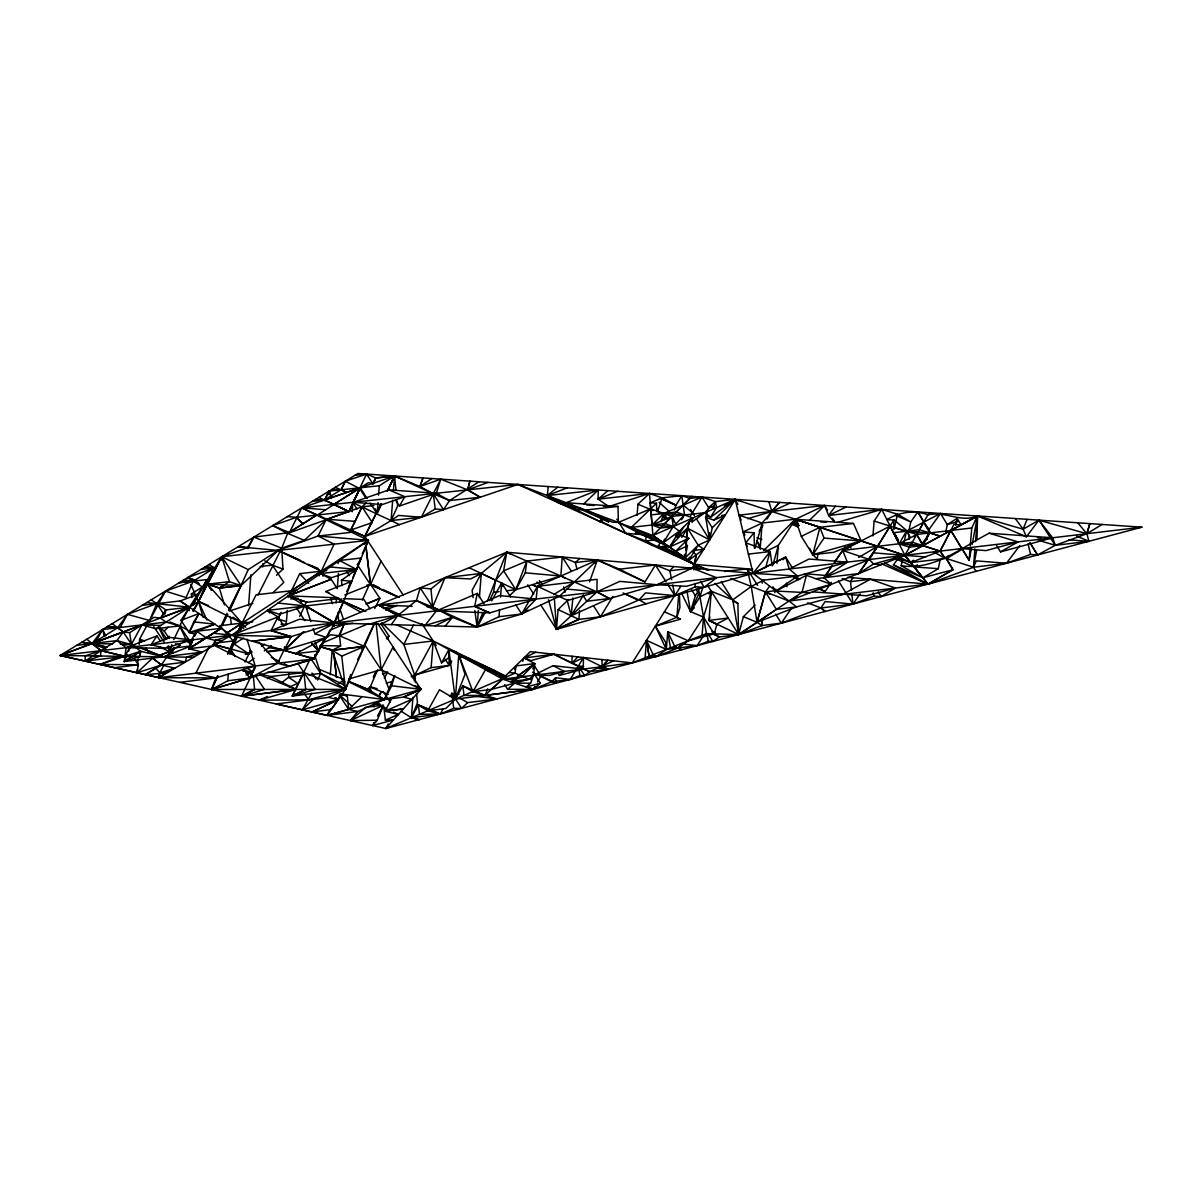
<?xml version="1.0" encoding="UTF-8"?>
<svg xmlns="http://www.w3.org/2000/svg" width="1202" height="1202" viewBox="0 0 1202 1202"><rect width="100%" height="100%" fill="white"/><g stroke="black" fill="none" stroke-linecap="round" stroke-linejoin="round"><path stroke-width="1.5" d="M847.726 577.336L927.869 584.097L608.317 669.304L602.022 666.704L602.052 659.567M893.777 528.97L893.852 520.09L886.866 519.595C898.886 512.322 914.617 509.528 927.869 514.877C944.847 510.595 960.353 523.08 977.572 516.019L950.812 530.488M637.06 515.418L637.931 504.209L649.456 493.481L608.783 506.553L598.115 499.146L598.22 489.965L547.286 495.555L548.262 486.555M976.926 539.488L977.572 515.943L1141.9 527.182L927.944 584.172L904.881 555.324L881.742 509.408L649.471 493.466L652.926 535.506L694.32 564.339L699.744 569.417M601.706 666.163L608.317 669.304L589.686 671.633L571.836 663.324L572.182 656.262M246.996 639.194L255.17 665.968L215.804 677.913L211.582 689.497L249.746 678.063L277.707 663.264L289.051 666.314L313.962 658.861L334.787 623.042L334.967 620.262L334.757 623.102L305.593 605.973L278.023 603.043M321.34 644.077L314.007 658.846L231.46 635.302L368.428 540.404L343.532 601.541L267.415 610.391L277.962 616.881L271.126 630.614L299.448 619.225L334.787 623.057L477.074 627.053L521.698 613.982L537.489 586.321L560.868 576.043L562.22 556.992L506.733 552.229L334.802 622.982L291.064 636.639L252.315 641.252L291.064 636.624L284.198 650.357L314.007 658.831L318.635 650.928L311.513 643.1L318.605 650.898L323.188 640.891M142.257 605.312L180.105 600.955L231.34 635.227L158.754 677.612L60.1 655.481L92.118 643.536L117.676 627.775L123.19 631.936L131.484 644.257L140.664 651.259L139.778 656.532L124.948 656.337L100.983 650.658L85.267 655.826L85.057 661.1L100.577 656.022L100.983 650.658L116.955 640.621L123.19 631.936L129.591 632.688L154.006 617.347L160.347 618.068L189.435 607.205L189.135 610.766M137.328 669.198L137.058 672.759L161.564 665.022L185.168 662.182L186.58 657.133L202.282 652.19L188.924 648.719L191.358 639.96L196.662 631.23L214.842 624.199L193.838 621.825L189.12 632.537L195.671 634.356M137.599 665.653L138.155 658.561M139.252 644.362L139.657 639.043L147.14 625.145M207.781 580.566L207.51 584.127L211.597 590.302L207.48 584.127L214.632 567.915L221.799 556.706L301.732 507.845L394.557 475.992L419.964 486.51L433.276 493.827L449.503 500.573L480.229 497.222L467.623 489.89L440.758 479.162L419.964 486.51L422.984 477.945L419.964 486.51L431.849 478.546M217.712 675.885L211.582 689.527L227.779 680.753L228.335 673.676M229.822 654.219L230.243 648.9L236.433 634.476M248.544 605.733L250.933 574.781M262.697 567.043L262.968 563.513M284.498 646.706L284.228 650.342L326.463 637.421L329.543 631.17M286.181 624.92L287.308 610.376M288.886 673.571L288.6 677.327L281.238 683.037M328.837 494.623L329.108 491.107L357.971 473.483L517.927 484.436L364.822 536.392L301.732 507.875L289.442 532.606L253.847 537.114L281.689 548.172L304.361 540.359M330.31 674.728L332.158 650.507M334.036 626.317L334.336 622.591M336.169 602.938L336.605 597.394M337.462 586.321L338.453 573.399M352.171 511.782L352.877 502.661L366.535 474.069L375.79 477.975L394.557 475.992L433.276 493.827L443.523 509.678L449.503 500.573L478.967 481.777M378.014 502.556L377.143 513.765L381.68 503.908M378.585 495.074L379.321 485.743L394.557 475.992L395.984 490.191M374.123 706.911L374.423 703.17M380.899 503.728L364.837 536.377L365.273 540.104L364.807 536.408L391.086 520.556L392.678 500.122M393.4 490.852L394.557 475.992L375.79 477.975L372.845 483.745L366.535 474.069L354.996 475.286M401.077 711.208L411.369 717.714L419.182 719.637L411.369 717.714L412.947 697.37M414.254 680.708L414.675 675.148L403.827 644.467L381.815 622.666M411.58 676.996L431.127 667.636L433.216 640.951L403.827 644.467L413.683 624.574M478.396 610.421L477.089 627.068L452.463 617.317L432.66 607.04L416.433 600.564L378.495 605.027L397.772 615.514L424.892 625.566L452.463 617.317L445.131 626.152M479.403 597.484L481.296 573.444L506.718 552.229L596.898 591.895L556.481 629.337L540.63 604.786M595.997 667.906L608.302 669.289L496.892 698.933L467.578 702.644L461.598 708.324L453.74 708.399L440.217 714.018L411.354 717.729L418.356 705.003L427.762 710.803L445.852 708.489L455.303 699.173L458.758 655M427.071 606.83L432.675 607.04L477.074 627.053L498.995 616.701L499.551 609.594M500.513 597.169L501.625 582.955L510.655 596.913M548.518 599.783L556.466 629.337L578.913 619.391L579.574 610.376M638.262 531.509L635.588 534.109L635.873 530.367M651.8 545.092L645.729 540.975L646.15 535.491M755.126 605.057L743.362 616.671L738.689 634.536L719.457 636.925L712.876 641.417L708.218 641.297L697.145 645.594L666.329 649.426L646.481 640.305L645.098 657.81L656.743 656.352L678.123 647.953L688.22 640.816L714.138 633.845L738.674 634.551L776.402 609.384L765.404 591.925L769.716 586.125M646.481 640.305L649.11 656.232L656.743 656.352L653.137 654.639L646.481 640.305L649.11 656.232L656.743 656.352L666.329 649.426L655.375 626.167L676.891 617.242L678.754 593.743M685.425 554.212L685.14 557.938L658.35 545.813L660.229 542.748M693.824 569.778L696.198 554.843L692.818 551.718M735.083 634.19L738.674 634.551L737.863 603.344L732.724 599.858L711.283 591.234L703.516 617.107L702.073 635.332L714.138 633.845L719.457 636.925L712.951 634.115M760.13 548.833L762.158 523.02L779.407 502.391L771.849 511.451L747.734 518.708M842.211 578.673L850.49 581.648L870.383 579.244L895.385 588.048L881.156 596.553L873.884 596.177L852.939 604.08L820.966 607.972L781.315 623.147L761.918 625.551L762.353 620.022L761.948 625.551L738.704 634.521L801.974 592.406L831.288 584.382L806.437 575.277L775.996 591.038L772.826 586.786M776.913 563.528L778.34 545.347L795.469 519.264L824.557 505.486L827.532 510.264M817.841 553.476L817.39 559.08L812.792 554.738L801.328 536.377L795.514 519.249L904.836 555.369L925.27 556.917M872.952 535.942L874.139 521.067L881.742 509.408L977.572 516.019M685.38 554.212L685.08 557.938L662.527 546.279L669.529 547.06L688.926 538.301L680.738 535.266L675.464 535.867M970.014 549.554L969.143 560.342L971.501 547.917M970.299 545.963L971.742 527.994L977.572 515.943L1023.127 529.211L1038.934 520.135L1052.591 537.79L1055.326 545.302L1088.892 541.291L1086.878 533.718L1077.713 522.795M976.054 571.371L973.47 567.239L974.927 548.923M975.528 541.591L977.572 515.943L1026.418 536.783L1038.934 520.135L1055.326 545.302L1086.878 533.718L1102.024 524.463M568.471 599.528L558.104 609.609L556.466 629.337L753.008 573.354L562.236 556.992L526.837 561.079L503.638 570.86L506.718 552.244L510.144 553.822M572.858 597.98L571.175 615.74L578.913 619.391L600.549 616.776L639.058 599.873L674.848 595.591L695.417 586.786L704.252 587.252L716.557 577.681L692.157 568.14L669.845 570.755L655.406 565L619.481 569.192L597.319 560.012L575.337 562.536L562.236 556.992L571.341 571.175M522.72 661.31L523.967 657.96L534.725 663.579L533.568 675.284L529 679.265L491.663 689.347L472.972 691.706L462.8 685.861L455.288 699.158L385.782 728.517L60.1 655.511L221.799 556.706L247.462 547.616L253.832 537.114L247.943 548.638M537.489 586.321L567.72 600.459L596.898 591.88L619.781 581.362L657.058 584.743L609.414 598.566L596.928 591.88L597.063 579.304L537.489 586.321L536.122 599.092L521.698 613.967L498.995 616.701M532.817 668.808L534.725 663.594L515.974 665.908L515.072 673.135L455.288 699.158L439.436 689.783L427.762 710.803L440.232 714.033L442.892 709.255M506.508 590.768L515.793 589.686L525.304 572.813L526.822 561.079L515.793 589.686L509.122 596.132M185.168 662.182L140.664 651.259L124.948 656.337L100.983 650.658L92.118 643.551L116.97 640.621L126.09 647.683L124.272 661.521L202.282 652.19M140.664 651.259L124.272 661.521L140.664 651.259L139.778 656.532L124.272 661.521L127.157 654.609M489.605 600.579L493.511 592.301L495.63 580.25L503.638 570.86L515.793 589.686L560.868 576.043L597.304 560.012L645.023 581.918L655.406 565L666.118 581.843M948.648 555.685L946.53 558.584L952.946 569.703L927.944 584.157L973.47 567.239L976.625 550.366M972.178 544.356L977.572 515.943L950.797 530.443L961.765 548.578L985.941 550.621L1018.079 541.892L989.126 533.222C961.705 547.436 934.089 570.83 901.184 565.676L902.296 560.598M684.569 541.336L687.439 545.888L685.08 557.938L698.182 545.182L709.631 539.923L712.245 527.768L725.332 515.027L721.741 515.418M689.587 519.595L692.127 521.908L692.893 517.957L676.29 512.037L651.244 514.862M955.725 525.094L957.062 518.378L947.281 524.553L945.884 531.389M421.586 624.093L424.907 625.566L436.341 610.947L477.269 593.397L474.67 606.394L489.89 612.84L536.122 599.107L499.551 595.561L474.67 606.394L489.89 612.84L436.341 610.932L416.418 600.564L397.772 615.514L380.764 624.304M945.523 557.623L952.946 569.703L922.851 577.786L938.341 568.666L940.069 560.132M696.198 554.843L694.245 564.339L652.941 535.491L691.886 496.366L676.29 512.037M164.974 614.087L165.831 609.925L151.227 599.828M908.922 530.413L910.77 521.938L917.847 511.872L923.346 520.812M903.844 543.244L906.488 531.224L940.475 513.434L947.281 524.553L957.979 521.548M209.103 646.931L195.806 673.195L215.804 677.913L158.814 677.688L174.095 667.666L158.784 677.643L159.806 672.895L164.118 664.646M158.754 677.597L159.806 672.88L155.659 667.966L145.442 674.622L166.762 672.94M894.138 529.09L897.503 514.216L881.742 509.408L828.599 515.463L824.572 505.486L809.322 520.466M171.826 644.557L170.263 651.183L161.564 665.022L145.442 674.622M890.141 526.085L861.203 540.93L833.842 552.274L812.792 554.738L819.929 527.302L795.514 519.249L798.654 525.695M801.974 592.406L806.437 575.277M774.794 592.631L775.741 589.13M772.916 565.075L778.34 545.347L765.914 551.387M209.028 564.519L214.632 567.9C204.46 580.656 202.807 597.755 192.666 610.616M765.614 567.735L770.121 551.553L745.676 542.808L754.075 532.756L743.061 531.93L744.97 534.95M754.976 548.247L762.173 523.035L795.469 519.204M374.378 623.808L345.47 689.392L328.597 697.4L276.159 703.951L327.124 715.385L357.64 711.494L384.385 699.519L391.717 685.771L394.707 675.569M416.433 600.564L420.159 587.868L430.947 588.92L444.98 577.666L481.296 573.444L515.793 589.686M714.138 633.845L717.068 623.838L728.217 618.038L708.97 620.397L711.268 591.249L699.955 596.838L690.519 611.608L703.516 617.107L714.138 633.845L706.415 633.619L632.297 662.858L675.239 594.599M1086.878 533.718L1089.838 523.636L1086.878 533.718L1038.934 520.15M709.946 617.107L708.97 620.397L717.218 624.664M702.644 588.033L699.955 596.838L696.003 588.83M681.609 593.307L690.519 611.608L695.372 595.741L698.197 591.309M703.516 617.107L688.205 640.801L667.726 631.666L666.329 649.426L665.683 642.319L655.375 626.167L680.392 619.24L676.891 617.242L679.926 607.491L679.385 593.548M713.192 508.581L715.37 501.595L735.188 499.401L904.851 555.324L927.944 584.202L881.412 563.723M678.529 536.197L687.499 528.189L690.248 519.534L687.469 528.189L709.631 539.908L705.619 517.236L708.639 507.605L715.37 501.58L702.028 497.087L689.843 498.424L681.789 495.675L662.137 497.853L650.237 502.827L652.055 525.004L660.349 528.054L673.18 526.596L735.188 499.401L738.614 500.873M656.848 511.691L656.487 503.262L650.733 508.777L618.369 522.434L617.993 506.418L585.569 510.039L612.419 522.179L618.354 522.434L641.973 534.62L663.309 542.733L664.466 539.217M674.412 510.039L675.975 505.261L681.789 495.675L684.539 514.982L673.18 526.596L663.309 542.718L631.351 527.347L650.718 508.792L671.963 516.379L704.823 512.728L710.157 507.094L716.572 507.56L715.37 501.595M661.115 521.503L663.774 513.464L702.028 497.087L708.639 507.605L713.943 505.967M222.175 640.576L214.978 640.441L206.669 638.142L196.662 631.23L194.559 635.993L196.662 631.23L221.078 628.361L188.924 648.719L193.146 639.179L188.924 648.719L213.175 645.835L214.978 640.441L231.34 635.227L213.911 633.214M657.509 511.661L662.137 497.868L649.471 493.466M589.521 581.993L597.304 560.012L559.411 596.327L521.698 613.967L515.673 604.666M361.411 697.145L348.715 709.375L327.109 715.385L345.47 689.392L350.789 674.442M341.368 693.509L338.168 699.744L335.178 697.746L338.138 699.744L331.226 709.556L311.994 711.99L338.153 699.744L339.941 694.816M343.487 684.975L344.658 681.684M540.344 683.217L526.16 687.003L530.593 683.187L534.094 673.571L540.344 683.217L533.087 689.317L455.288 699.158L448.872 649.561L441.54 662.888L433.231 640.966L412.962 678.289M514.666 669.409L515.974 665.908M493 687.739L485.127 695.402L462.8 685.861L464.062 695.462L485.127 695.402L487.636 688.806M329.423 630.404L344.012 624.364L339.535 635.798L340.647 645.94L332.248 650.282L319.912 646.571L332.248 650.282L341.774 656.142L345.47 689.392L308.629 699.895L259.181 700.15L267.535 696.514M455.303 699.158L465.054 674.337L458.743 654.97L494.563 670.671L504.81 676.26M482.588 613.185L477.089 627.068L474.85 610.496M487.396 601.06L506.718 552.229M1026.418 536.783L1023.127 529.211L1027.094 519.324M334.757 623.102L343.547 601.526L325.727 591.549L351.75 581.317L346.777 591.354M411.369 717.714L417.47 702.749L416.538 693.554M354.079 572.167L355.416 568.907L353.719 572.257M366.084 502.977L362.012 506.838L376.016 513.645L364.822 536.377L403.166 595.005M128.599 651.153L131.484 644.242L129.591 632.688M420.159 587.868L432.675 607.04L444.98 577.666L470.583 578.958L481.296 573.444L495.63 580.235M330.58 708.669L327.124 715.37L384.385 699.519L394.481 675.584M391.987 698.031L384.91 711.208L411.94 699.369L393.445 719.983L372.665 725.557L377.233 720.223L382.897 706.776M377.698 669.679L369.044 689.813L384.385 699.519L403.556 697.1L421 689.377L377.819 623.688M171.21 652.671L173.343 647.803M191.929 597.559L191.388 593.878L197.564 594.524L193.026 604.907L207.165 579.544L179.278 582.685L193.252 581.107L198.54 582.865M362.373 600.068L369.179 584.953M381.034 561.199L370.486 584.698L344.779 594.945M221.589 625.175L226.938 613.305M230.288 609.309L248.213 569.613L281.704 548.172L287.609 533.387L316.652 515.147L296.473 517.356L303.009 523.907M227.779 680.753L249.746 678.063L255.185 665.998L212.408 644.467M213.175 645.835L216.044 639.479M302.378 709.841L311.634 693.269M317.659 680.016L320.664 673.375L314.548 654.85M338.874 635.708L344.012 624.364M399.47 524.643L391.086 520.556L397.607 506.177L397.066 500.858M948.724 555.609L946.59 558.539L973.47 567.239L976.34 560.883L1006.495 563.257L1030.565 554.407L1037.491 554.993L1055.311 545.302L1038.303 540.284M335.659 618.745L343.547 601.526M975.288 520.932L977.572 515.943L922.82 545.603L899.081 543.8L890.111 526.085L869.407 559.516L824.001 577.726L831.288 584.367M345.395 685.711L345.47 689.392L211.552 689.467L217.772 675.9M238.342 631.125L242.038 623.072L226.457 633.274L219.786 625.686L252.826 621.87M238.387 631.185L242.083 623.132L245.524 621.704M252.059 652.04L248.949 653.993L234.165 643.971L237.275 637.15M240.385 630.449L244.261 621.945M211.582 689.497L313.932 658.801L316.306 653.843M362.253 553.852L368.353 540.389L301.717 507.875L329.123 491.107L379.321 485.743M348.865 586.26L351.179 581.212M352.712 577.846L361.261 558.013L339.46 560.478L337.987 563.618M363.305 539.713L364.837 536.377L350.759 530.022L362.012 506.838L326.929 519.264L355.191 521.352L362.012 506.838M345.109 685.921L345.47 689.392L292.311 696.018L310.161 658.996M387.735 490.777L394.557 475.992L391.837 478.561M687.093 591.82L690.519 611.608L699.233 592.887M372.8 484.346L375.79 477.99L373.476 483.219L368.052 482.843L317.478 514.982L348.926 511.556L360.194 487.787L367.166 498.484M557.713 487.201L547.286 495.555L600.023 521.623L601.661 521.698L603.239 518.332M484.136 612.164L477.089 627.068L485.277 612.359M243.585 668.853L249.746 678.063L255.35 666.208M289.231 595.546L291.47 590.708L368.338 540.344L318.049 536.017L278.203 550.411L240.986 585.599L228.62 610.045M299.644 616.461L306.585 601.811M283.927 650.042L277.677 663.234L259.256 642.499M319.101 575.863L334.081 544.175L318.049 536.017L326.133 519.76L287.609 533.403L272.689 525.59L296.488 517.326L287.413 516.59M340.241 602.112L341.834 598.761M362.178 649.23L374.138 623.898M387.284 491.242L394.557 475.992L387.299 490.732M221.859 625.461L226.667 615.469M229.041 610.511L241.016 585.569L221.784 556.721L368.368 540.344L364.281 544.266M258.054 595.05L281.704 548.172L282.996 569.117L276.505 575.262M173.779 639.659L180.811 625.055M252.18 673.676L241.557 696.198L296.113 689.422L270.54 676.561L259.993 673.901M286.031 621.509L277.902 618.91L281.103 612.284M288.3 597.379L299.719 573.639L326.779 570.604M341.263 489.56L345.29 481.221L366.535 474.069M245.043 661.971L250.512 650.658L248.949 653.993L245.328 654.384M324.45 500.663L329.123 491.107L331.572 497.838L329.108 491.107L324.495 500.032L312.37 501.339M255.44 667.065L252.961 672.113L246.049 674.998M277.902 618.91L280.156 614.342M238.041 631.245L256.131 594.78L296.924 590.122M222.1 625.671L227.869 614.267M374.754 608.422L379.862 598.401L370.922 584.788M355.191 521.352L350.759 530.022L372.32 522.615L362.012 506.838L373.972 505.531M357.64 659.567L364.416 646.391L339.52 635.783L330.415 634.776L323.398 640.14M897.263 558.134L910.665 562.596L940.114 551.147L950.827 530.458M899.111 556.917L910.665 562.596L945.178 558.479L940.114 551.147L953.967 524.372L961.179 524.883L957.062 518.378M180.961 620.382L198.961 613.561L189.12 632.553L180.961 620.382L207.165 579.544M170.654 652.145L172.262 649.065M174.245 647.938L171.676 652.896L174.245 647.923L190.667 645.985M193.282 611.397L221.769 556.706L248.213 569.613M193.507 610.977L221.799 556.706L229.387 581.678L240.986 585.599L219.38 588.063L207.48 584.127L205.602 585.179L214.617 567.915L205.016 566.968L214.632 567.9L193.237 581.122L165.44 591.144L156.741 603.644L149.634 620.517L127.442 614.357L117.661 627.76L107.444 626.573L117.661 627.76L112.237 623.643M387.299 639.269L388.982 636.038L381.019 623.898M185.994 639.479L179.609 625.911L189.42 607.19L180.105 600.97L197.564 594.524M348.85 678.995L381.139 669.709L393.114 646.931L394.331 650.327M384.37 678.274L387.75 671.903L382.717 674.172M161.654 617.753L165.831 609.925L189.435 607.205L60.1 655.511L100.577 656.022M374.363 722.432L372.68 725.572L374.348 722.417M150.505 618.88L165.44 591.144L186.115 597.574L193.252 581.107L187.662 577.561L214.632 567.915L200.974 569.447M155.749 656.863L152.534 658.125L137.043 672.744L138.38 664.796L99.931 664.436L124.933 656.337L141.926 624.935L160.903 625.416M613.576 660.83L589.701 671.648L584.653 675.599L579.875 675.569L570.214 679.446L551.778 681.774L533.087 689.332L485.127 695.357L496.892 698.933L385.782 728.517L388.291 723.889M227.554 653.828L230.243 648.9L214.302 644.603L248.859 653.903L251.594 651.469M230.754 650.267L234.165 643.896L233.639 640.245M379.216 507.74L380.824 504.795M120.35 627.279L127.442 614.357L156.741 603.644L189.435 607.205M730.816 578.508L788.933 601.03L904.836 555.369L922.82 545.603L929.777 532.937L917.847 511.872M95.604 642.138L102.636 629.517L166.071 622.11L179.609 625.896L187.662 629.953M491.633 600.925L501.625 582.955L502.661 586.501M357.805 564.189L361.261 558.013M450.014 696.559L451.802 693.389L459.014 694.275M914.196 536.978L916.75 534.439L929.131 512.638M919.44 529.691L906.473 531.209L899.081 543.8L910.906 544.701L912.318 542.237L940.114 551.147L945.193 558.464L933.999 552.034M816.008 578.658L858.589 573.609L873.463 564.054L904.836 555.369L923.722 522.194L930.694 532.787M485.127 695.402L472.957 691.721L485.503 669.724L506.012 677.492M395.608 500.152L399.44 506.042L404.819 496.696L388.907 489.86L353.508 502.256L382.116 504.615L404.819 496.696M595.441 563.167L597.304 559.997M530.563 679.551L534.094 673.571M583.391 595.095L571.175 615.74L558.104 609.609M504.645 684.674L507.68 689.332L533.087 689.332L534.845 686.372M537.474 681.955L540.99 676.05L533.973 665.232M635.588 534.109L637.481 530.938M612.81 596.447L600.534 616.761L593.503 605.778M681.609 519.745L683.562 516.559M663.309 542.718L679.31 531.164L673.18 526.596L664.841 523.531L631.351 527.347L641.973 534.62L669.529 547.075L679.31 531.164L692.893 517.957M676.561 533.883L677.237 537.354L683.908 526.521M690.564 515.703L702.028 497.087M681.804 537.399L687.484 528.189L698.182 545.182L703.726 549.299L688.626 560.402L689.647 557.172L688.686 560.417L698.182 545.182M193.838 621.825L198.961 613.561M893.852 520.09L877.58 546.339L858.649 557.428M692.127 521.908L704.823 512.728L710.472 517.341L716.572 507.56M680.632 586.456L674.878 595.621L645.519 592.871L639.058 599.873L623.012 592.962M852.924 577.771L850.49 581.633L851.437 590.272M691.45 568.816L735.188 499.401L737.833 504.329M759.153 531.164L763.06 525.109M766.966 519.054L770.888 512.999M702.734 637.015L697.145 645.594L681.354 643.941M151.106 644.723L170.023 637.451L191.358 639.96L165.305 648.329L151.106 644.723L156.951 635.903L160.076 640.561M809.652 548.292L812.792 554.738L824.001 538.105L819.929 527.302L801.328 536.377M165.831 609.925L160.347 618.068L166.071 622.11L198.495 601.421L208.547 605.628M791.547 608.092L781.315 623.147L775.636 614.117M828.719 574.977L823.986 577.741L832.295 565.586M834.368 562.551L842.662 550.426L861.188 540.945L853.48 523.441L795.469 519.249L763.661 550.471M912.303 542.237L842.647 550.456L847.38 562.13L824.001 577.726L832.28 565.616M834.353 562.581L842.647 550.456L869.407 559.516L873.493 564.008L881.382 564.609M818.472 588.649L825.068 591.609L831.393 582.429M860.121 593.848L852.939 604.08L825.113 601.541L820.966 607.972L807.654 602.878M391.341 624.604L397.772 615.514L378.48 605.012L412.121 606.274M884.432 562.882L927.944 584.202L893.462 564.91L897.624 559.035M923.707 522.194L928.83 529.751L940.475 513.434M921.093 545.077L929.777 532.922L940.249 536.197L919.44 529.691M834.293 521.728L828.599 515.463L835.375 506.237M105.806 635.723L102.621 629.517L92.118 643.536L76.703 645.339M1019.762 545.603L1006.48 563.242L973.47 567.239M772.255 565.917L770.121 551.553L753.068 573.339L796.58 606.905L842.437 594.494L870.383 579.244M678.123 647.953L681.579 649.726L674.607 646.165L667.726 631.666L670.461 647.803L678.123 647.968L680.272 645.279M602.022 666.704L607.806 660.198L632.357 662.903L502.691 679.16L491.663 689.362L530.307 651.649L607.806 660.198L602.022 666.704L583.526 657.524L571.836 663.324L553.942 654.264L523.967 657.96L530.968 660.604L553.942 654.249L578.417 665.938L583.691 666.539M420.955 689.377L411.97 699.369L403.526 697.1L420.955 689.377L414.93 685.726M385.767 728.502L393.43 719.983L385.361 720.103L383.799 706.776M673.691 566.563L669.845 570.755L671.648 579.634M571.836 663.324L577.846 656.893M532.546 672.309L551.778 681.774L555.549 677.748L570.229 679.446L583.541 657.524L583.18 669.063L589.701 671.648M669.544 547.06L680.738 535.266M534.725 663.594L517.356 676.335L534.725 663.579L521.788 676.771L510.114 681.639L529 679.265L515.072 673.135L509.378 672.474M684.539 514.982L663.774 513.449L652.085 524.989L662.602 525.785L671.948 516.379L676.05 524.598M823.986 577.741L827.968 573.805M783.058 559.711L785.672 557.127L792.599 568.185M690.519 611.608L694.41 607.791M708.684 593.788L711.268 591.249L711.389 594.75M669.499 518.783L671.963 516.379L673.03 521.818M688.926 538.301L675.569 551.297L687.439 545.888M708.729 515.357L705.619 517.236L713.883 520.135L735.188 499.386L753.068 573.339L797.557 576.089L847.38 562.145L809.036 559.02L789.278 569.042L785.672 557.127L753.053 573.339L785.672 557.127M580.01 507.529L577.411 510.039L558.75 502.917L547.286 495.555L567.209 487.862M583.917 503.773L598.22 489.98L594.795 491.107M361.757 648.93L364.416 646.391L332.248 650.282L328.927 648.644M314.083 698.602L302.378 709.826L338.153 699.744L335.163 697.761M386.413 638.502L388.982 636.038M273.109 592.556L283.807 582.414L272.388 565.15L264.771 560.838M159.581 628.421L166.552 638.803L169.121 636.354M166.552 638.803L169.136 636.369M326.118 519.76L304.331 540.374L287.624 533.387L316.652 515.147M159.986 627.94L164.208 630.975L168.19 627.219M579.695 558.479L575.337 562.536L577.08 569.508M507.68 689.332L514.606 683.142L519.489 680.753M707.527 570.349L517.987 484.481L649.456 493.481L598.115 499.146L607.912 490.641M557.623 672.654L559.426 675.449L564.279 671.437L553.1 665.668L533.568 675.284L549.63 675.389L564.279 671.437M910.68 562.596L913.55 560.297L910.665 562.581M264.335 650.883L271.472 645.669M248.288 662.633L254.133 658.35M710.472 517.341L735.188 499.401L724.295 505.967M342.029 585.629L341.413 580.311L356.573 569.447L339.46 560.478M441.54 662.888L449.052 657.554L448.857 649.531L456.505 652.205M789.278 569.042L797.557 576.089L775.996 591.038L809.847 592.826M376.016 513.66L391.086 520.556L398.538 515.433L421.331 517.221L435.244 508.987L443.523 509.678M318.635 650.928L295.842 653.693L300.109 650.763M267.49 678.619L270.54 676.561L303.941 672.459L297.78 663.188M86.739 639.209L100.983 650.658L85.057 661.1L124.933 656.337M226.502 633.334L321.295 571.22L323.053 576.344M157.116 667.02L161.489 664.195M224.443 604.891L219.35 588.063L241.016 585.569L207.48 584.127L219.35 588.063L229.402 581.648L207.495 584.172L245.764 627.294M141.911 624.935L155.809 628.706L166.071 622.11M219.38 588.048L224.368 584.863M234.165 643.971L243.615 638.022M191.388 593.878L202.432 586.937L193.237 581.122L183.485 580.115L193.252 581.107L199.412 583.947M315.615 499.356L324.495 500.032L333.78 504.389L360.209 487.787L348.926 511.556L326.944 519.264M261.435 646.165L264.56 644.197M249.746 678.033L252.931 676.05M521.698 613.967L528.084 610.09M553.626 594.584L574.376 581.978M946.59 558.539L962.366 549.149L958.941 549.554M927.944 584.172L952.946 569.703M996.728 545.648L1000.53 551.853L1018.079 541.892M893.942 558.089L914.136 566.938L917.396 565.12M917.532 571.175L914.151 566.938L917.246 565.195M313.151 628.571L314.894 633.8L334.787 623.057L305.608 605.928L279.495 614.312L267.415 610.391L269.759 613.005M873.538 552.845L904.821 555.354L950.797 530.503L916.75 534.439L899.066 543.8L909.508 547.165L922.82 545.618L940.114 551.147M295.842 653.693L326.463 637.421L314.894 633.8M797.211 596.628L788.948 601.015L927.869 584.097M253.276 675.569L254.599 689.437L241.557 696.198L296.128 689.422L259.857 674.863M254.599 689.452L241.557 696.198L264.53 689.437L255.846 676.441M764.247 579.86L751.265 586.426L732.739 599.858L738.689 634.521L708.97 620.397L717.218 624.319M305.714 689.422L292.311 696.018L315.224 689.407L303.941 672.459L305.714 689.422L292.311 696.018L303.941 672.459L345.47 689.377L332.248 650.282L364.416 646.391L341.774 656.142M435.064 625.866L452.463 617.317M828.599 515.463L846.238 506.974M523.967 657.96L535.867 652.25M692.157 568.14L657.058 584.743L686.492 586.306L716.557 577.681M311.994 711.99L338.138 699.744M743.061 531.93L762.173 523.035L739.02 515.147L741.228 520.135M789.984 503.127L771.849 511.451L739.005 515.132M566.983 589.085L596.898 591.88L609.414 598.536L571.205 615.709L566.953 599.497M713.883 520.135L725.332 515.027M338.468 683.067L343.562 680.798M578.868 619.391L556.436 629.337L554.392 598.656M652.941 535.491L673.18 526.596L671.978 516.379L652.07 524.989M289.276 687.048L297.645 683.412L288.6 677.327L302.844 675.569M385.361 720.103L398.358 714.514L393.43 712.05M211.552 689.467L216.721 687.304M323.007 642.724L368.879 623.477M385.647 610.135L397.261 605.312M598.115 499.146L617.648 491.302M284.018 626.002L277.947 616.896L231.43 635.332L291.064 636.624L271.126 630.614L291.064 636.639M598.22 489.98L566.127 502.676L577.411 510.039L582.955 509.423M92.945 655.931L163.397 656.833L190.923 646.015M170.248 651.183L158.964 655.601L170.263 651.199L180.405 645.053L175.492 643.761M159.806 672.895L174.906 668.177L161.564 665.022L152.519 658.14L155.764 656.878M245.554 621.765L242.068 623.132L198.495 601.436L196.181 596.297M99.931 664.436L120.155 656.653M156.951 635.903L126.105 647.683L165.305 648.329M141.926 624.95L92.118 643.536L81.751 642.259L107.008 647.142L92.118 643.566L123.19 631.936L117.676 627.775M488.087 482.393L467.623 489.89L469.877 481.146L467.623 489.89L480.229 497.222M399.44 506.042L436.311 493.286L449.518 500.573M547.286 495.555L558.735 502.947L562.175 501.82M229.507 611.007L252.811 603.359M331.391 577.696L356.633 569.432L330.129 566.938M214.857 624.199L189.12 632.537L198.375 631.456M383.288 608.588L393.52 605.402M370.081 624.003L397.772 615.514M837.223 522.464L881.742 509.408M259.181 700.15L296.113 689.422M812.792 554.738L861.203 540.945L824.001 538.105M386.323 683.142L391.642 681.639M411.129 676.125L449.202 665.397L451.621 661.025L449.187 665.412L431.127 667.636M341.939 694.14L384.385 699.519L421 689.377L417.379 685.486M1000.53 551.853L1052.591 537.79L989.126 533.222M559.426 675.449L583.18 669.063L553.1 665.668M895.385 588.048L866.567 595.786L812.717 591.865M384.91 711.208L403.421 708.864L384.91 711.208L398.343 714.484M489.004 671.377L494.563 670.671L448.857 649.531M245.899 672.97L252.946 672.113L246.921 667.921M179.624 682.345L215.819 677.928M776.432 609.354L796.58 606.875L757.065 622.29L743.362 616.671M308.193 674.923L320.664 673.39L343.742 684.885M114.415 667.681L138.38 664.796L134.323 658.771M266.634 651.484L281.523 649.696M267.114 651.98L284.964 649.831M776.432 590.573L765.419 591.91L757.05 622.305L761.948 625.551M158.814 677.688L313.962 658.861M724.791 571.461L747.133 568.816L752.287 570.755M122.739 645.294L131.484 644.257L134.834 645.579L116.97 640.621M60.1 655.511L1141.9 527.182M183.14 641.613L186.791 641.177L191.178 644.302M332.924 625.671L352.847 623.312M215.954 643.025L233.203 640.966L228.741 635.873M586.786 601.24L609.414 598.536M762.113 580.326L797.557 576.089M971.742 527.994L950.797 530.443L969.143 560.342L962.396 549.314M748.41 554.107L770.121 551.553M155.794 628.691L179.609 625.911L191.644 643.836M493.511 592.301L499.085 591.654M819.899 527.302L853.48 523.441M366.79 585.119L370.501 584.683L398.884 597.289M693.404 550.486L703.726 549.299M290.704 598.972L297.946 598.13M893.507 532.726L906.488 531.224L929.777 532.922M339.835 598.476L306.961 602.292L288.39 595.861L331.166 579.289L337.311 588.679M334.787 623.042L288.42 595.846L331.151 579.304L320.618 573.549L356.633 569.432M601.661 521.698L625.806 533.312L645.729 540.975L654.985 539.908M662.422 515.989L665.893 515.598M260.203 566.518L272.388 565.135L282.996 569.117M824.572 505.501L771.849 511.451L768.889 501.685M391.086 520.556L421.331 517.221L440.758 479.147L436.311 493.286L388.907 489.86M318.049 536.017L351.81 532.276M517.927 484.436L301.732 507.86L325.577 509.723M377.233 720.223L350.503 720.599L357.64 711.509L348.7 709.375L339.204 695.102M440.232 714.033L419.513 714.288L418.356 705.003L440.232 714.033L418.356 705.003M514.621 683.157L530.593 683.187M515.928 679.22L502.691 679.16L433.231 640.966L506.267 676.35M267.52 672.218L303.941 672.459M163.397 656.833L139.883 647.562L163.397 656.833L193.657 657.239M320.108 645.564L340.647 645.94M112.733 643.926L92.118 643.551L105.941 648.93M120.245 644.047L131.484 644.257M249.475 623.342L242.068 623.132L232.993 617.227M280.983 624.214L286.542 624.364M337.972 597.83L288.39 595.861L306.991 602.292M343.577 598.641L363.86 599.452L369.976 608.768M650.237 502.827L656.487 503.262M617.993 506.418L566.127 502.691L608.873 522.014L585.569 510.039M435.064 493.947L438.67 494.217M1037.431 537.579L1041.112 537.835M1048.46 538.376L1052.141 538.631M1068.683 539.833L1088.892 541.291L1076.842 536.197M914.151 566.923L938.341 568.666M558.75 502.917L566.157 503.458M586.546 504.945L593.953 505.486M603.224 506.147L606.92 506.418M820.575 521.908L826.15 522.314M332.248 489.199L341.007 489.83L346.717 492.414L335.358 487.291M918.103 532.05L906.473 531.209L910.275 537.354M910.906 544.701L922.82 545.618M662.602 525.785L673.18 526.611M644.062 534.755L625.806 533.327L616.791 519.144M647.352 535.055L652.926 535.506L517.987 484.481M752.677 569.282L694.275 564.354L645.729 540.975M804.378 573.67L826.42 575.533M525.304 572.813L560.868 576.043M247.462 547.616L238.056 546.76L278.203 550.411L299.959 560.132M341.413 580.311L351.75 581.302M711.824 631.846L715.4 632.207M146.764 602.563L156.741 603.644L163.697 613.997M268.632 647.743L281.538 649.26M475.241 696.258L496.877 698.918M391.717 685.771L421 689.377L381.124 669.709L364.987 645.173M373.552 703.816L380.268 704.688M328.597 697.4L338.168 699.744M380.313 704.282L375.325 703.005L386.849 708.774M370.216 686.793L377.082 688.656M874.139 521.067L916.75 534.439L923.316 545.483M894.453 527.678L906.789 531.554M195.941 580.296L187.677 577.561L195.821 581.032M791.337 522.825L797.993 525.034M529.751 687.784L533.087 689.332L502.691 679.16L497.553 673.811L458.758 654.985L472.972 691.706M756.884 537.79L761.843 539.533M291.47 590.708L294.986 591.985M551.778 681.774L555.925 683.247L555.549 677.748M637.931 504.209L653.197 510.625M325.727 591.549L328.942 592.736M795.303 577.11L800.247 578.943M320.618 573.549L331.391 577.696M708.955 570.033L694.275 564.354L658.35 545.813M307.997 564.234L318.26 568.486M144.766 641.072L139.657 639.028L141.641 641.973M160.061 647.142L173.238 653.392M169.963 621.975L179.609 625.911M348.655 681.444L369.029 689.828L348.685 681.429M319.612 669.499L343.547 679.34M370.141 687.003L388.141 694.44M272.689 525.605L289.427 532.591M895.4 515.312L910.77 521.938L897.503 514.201M664.375 611.848L676.891 617.242M529.691 687.845L533.087 689.332M341.143 600.534L365.814 611.367L341.143 600.519M395.819 624.529L433.201 640.906M893.462 564.91L922.836 577.816L901.184 565.676M791.382 524.087L798.068 527.032M378.48 605.012L400.026 614.553M675.975 505.261L661.07 498.635L675.975 505.261L662.137 497.853M793.696 577.561L798.654 579.785M398.854 597.409L370.486 584.698L357.159 564.354M344.328 694.561L347.333 695.928L348.7 709.405M732.874 601.075L737.863 603.344M675.584 617.032L680.392 619.24M626.407 594.735L637.841 600.023M304.692 562.701L278.203 550.411L321.28 571.175M469.065 567.72L481.296 573.444L472.116 590.242L473.107 597.604M318.83 497.388L348.926 511.556L360.194 487.802L324.48 500.032L341.007 489.845L345.29 481.221L359.593 488.493L365.754 497.928M332.638 503.878L348.926 511.556L333.78 504.389M362.794 507.379L352.877 502.661L356.964 508.927M373.176 584.833L379.652 587.943M382.897 589.491L399.094 597.259M770.091 594.164L765.404 591.925L757.05 622.29L751.25 586.441L747.133 568.816L757.621 585.449M540.99 676.05L555.925 683.247M562.491 576.84L565.796 578.417M844.66 547.135L847.996 548.758M793.155 521.893L798.068 524.297M310.642 657.209L313.902 658.831M348.52 681.684L384.385 699.519M619.481 569.192L645.023 581.918M271.397 657.434L279.42 661.446M284.228 663.85L289.036 666.254M372.936 584.863L378.961 588.033M818.442 588.094L825.068 591.609M311.303 565.766L319.852 570.409M505.306 678.048L497.553 673.796L502.676 679.145M339.415 600.174L360.315 611.893M639.058 599.873L646.03 603.795M453.74 708.399L451.802 693.389L456.535 696.168M459.69 698.016L467.578 702.644M345.47 689.392L320.664 673.375L311.528 659.597M152.534 658.125L161.564 665.022M683.142 505.156L692.472 512.608L694.365 515.643M894.438 520.165L908.547 532.11M659.102 502.256L668.718 511.045M714.859 583.361L732.724 599.858L721.23 581.663M340.692 695.913L352.141 706.415M536.963 582.023L540.93 585.915M795.469 519.249L797.978 521.728M296.503 517.326L303.039 523.892M458.758 654.985L461.283 657.629M299.719 573.624L308.719 583.376M904.881 555.309L927.854 584.187M1015.299 518.528L1023.127 529.211M153.751 626.648L164.073 641.988M167.168 646.601L170.263 651.199L169.692 647.532M145.607 647.863L148.567 652.265M164.193 630.96L169.212 638.427M235.382 656.577L230.243 648.9L232.422 653.783M304.632 693.9L308.629 699.895M244.156 626.242L242.083 623.132L243.721 628.496M312.024 673.045L316.111 679.145M307.607 608.918L305.608 605.928L310.837 621.599M296.624 608.227L304.812 620.593M383.228 691.571L390.289 702.284M451.802 693.389L461.583 708.324M346.431 571.085L349.421 575.638M422.142 624.033L436.191 645.549M445.206 659.282L449.187 665.412L448.872 649.561M894.453 534.199L896.376 537.144M370.156 503.067L377.143 513.765L375.279 508.807M477.269 593.397L484.075 603.87M539.413 580.596L542.312 585.104M527.753 584.833L533.703 594.043M584.653 675.599L578.417 665.938L579.875 675.569M582.955 595.351L586.771 601.285M708.294 634.19L712.876 641.417M668.057 584.908L674.878 595.621L672.714 584.968M663.774 513.449L667.786 519.775M663.354 515.418L665.337 518.543M697.25 569.087L694.26 564.354L695.207 569.748M707.557 585.389L738.689 634.521M700.526 581.362L704.252 587.252M691.571 589.731L695.372 595.741M690.519 509.528L692.472 512.608M705.619 517.236L712.245 527.768M696.274 518.678L709.631 539.908L709.405 532.681M838.485 580.942L852.939 604.095L851.812 593.728M832.475 518.212L834.443 521.398M849.078 544.942L851.031 548.067M878.211 591.835L881.156 596.553M926.096 525.274L928.846 529.751M894.754 533.943L898.45 540.224M894.423 534.304L898.104 540.569M894.604 534.034L898.179 540.389M795.514 519.249L799.014 525.62M916.765 534.424L922.82 545.618M757.816 542.087L760.4 546.97M662.422 514.952L664.736 519.64M656.923 508.596L658.591 511.962M657.479 509.693L659.087 512.938M159.355 628.556L164.809 639.885M167.934 646.345L170.263 651.199L168.656 645.88M206.969 620.082L198.465 601.406L203.063 617.242M190.757 584.382L194.634 592.887M756.734 540.554L760.475 548.893M745.676 542.808L747.148 546.174M315.149 642.274L318.605 650.883M381.154 668.117L388.862 688.881M370.036 687.754L371.208 691.15M339.805 608.753L343.396 619.135M330.685 598.506L332.458 603.614M563.663 586.876L565.075 592.285M102.621 629.517L104.379 636.564M1028.071 543.83L1030.565 554.407M873.178 592.781L873.884 596.177M277.962 616.881L278.563 620.172M707.046 634.641L708.218 641.297M698.377 587.793L706.415 633.619M694.816 583.391L695.417 586.786M761.707 579.484L762.278 583.165M786.439 583.135L786.949 586.711M222.34 560.342L221.829 556.706L222.1 560.282M230.273 616.491L231.31 623.793M433.261 493.827L435.244 508.987M368.443 687.875L368.834 691.315M337.822 612.93L339.234 625.656M376.016 622.426L381.124 669.709M414.675 675.148L415.426 682.511M430.947 588.92L432.675 607.04M908.682 533.928L909.103 539.382M677.102 533.748L677.237 537.354M754.075 532.756L754.42 548.322M687.484 528.189L685.726 550.501L687.469 528.189M927.794 534.725L926.757 539.713L927.779 534.725M236.118 635.963L227.869 653.918L236.163 636.023M250.422 650.522L248.844 653.888L250.437 650.567M376.617 670.836L373.371 677.042L376.617 670.851M381.365 691.661L378.78 696.529L381.365 691.676M382.777 706.686L377.728 716.137L382.762 706.671M601.766 518.618L600.023 521.638L601.766 518.618M876.513 547.872L858.589 573.609L876.513 547.872M303.73 631.771L284.213 650.387L303.715 631.741M365.618 707.392L350.518 720.614L383.603 705.108L365.618 707.392M302.934 600.865L299.944 602.848L302.889 600.805M221.078 628.361L188.924 648.719L221.078 628.361M379.862 598.401L366.189 603.99L379.862 598.401M252.946 672.113L242.894 670.866L252.961 672.113M347.333 695.928L340.106 694.11L347.333 695.928M537.67 587.207L532.576 584.878L537.685 587.207M825.188 611.442L820.966 607.972L825.173 611.457M1037.491 554.993L1030.099 542.853L1037.491 554.993M685.14 557.938L684.464 554.453L685.08 557.938M370.486 584.698L365.889 545.693L370.501 584.683M336.485 677.402L333.916 653.918L336.485 677.402"/></g></svg>
